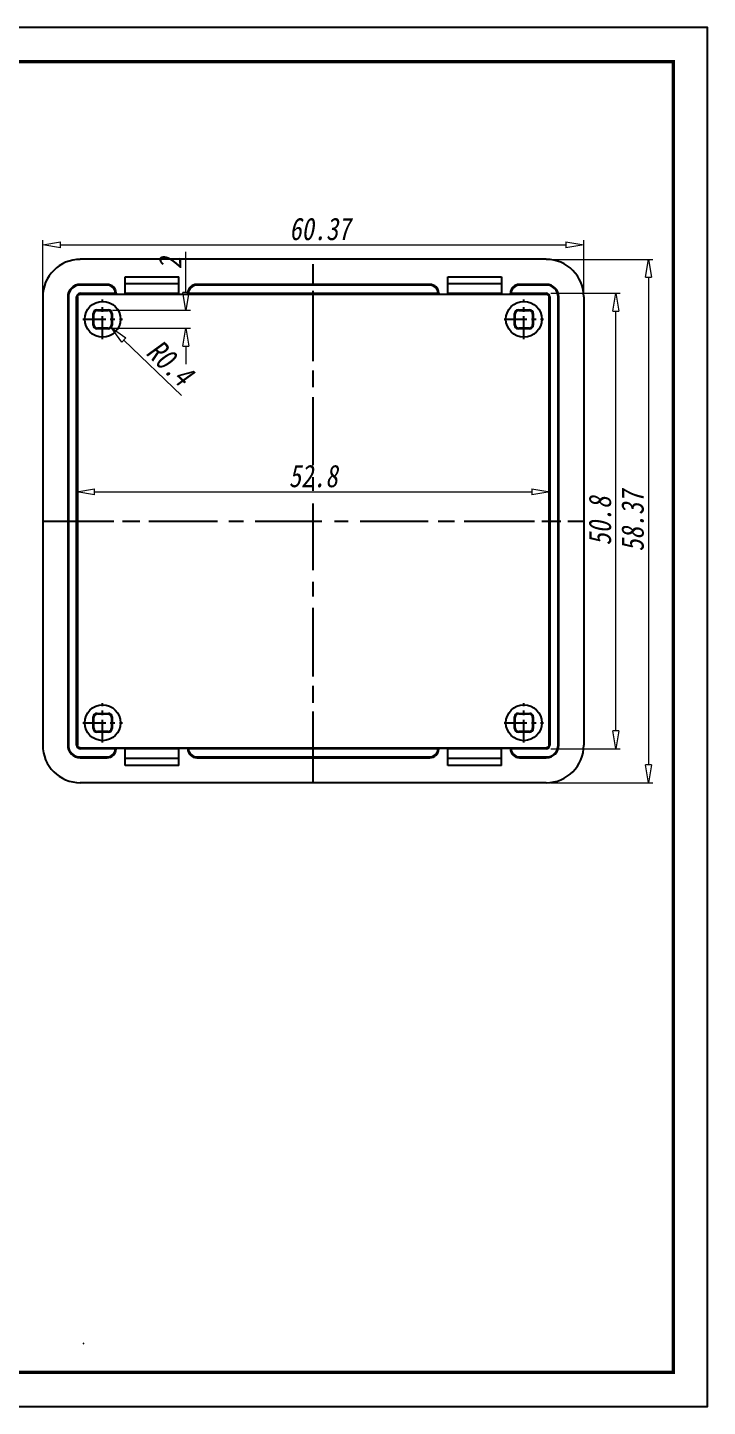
# Model space of a CAD drawing. Header units: millimetres. Extents: x 36 to 257, y 1058 to 1212.
# Drawn here: x 181.5 to 257.4, y 1058.5 to 1212.3 of the extents above; entities that cross this region are included whole.
import ezdxf

# ---------------------------------------------------------------- set-up
doc = ezdxf.new("R2010")
doc.units = ezdxf.units.MM
doc.linetypes.add('CENTER', pattern=[50.8, 31.75, -6.35, 6.35, -6.35])
doc.layers.add('02___PRT_ALL_AXES', color=7, linetype='Continuous')
doc.layers.add('from', color=7, linetype='Continuous')
doc.layers.add('dim', color=82, linetype='Continuous', lineweight=9)
doc.styles.add('wuwei', font='SimSun.ttf', dxfattribs={"width": 0.8, "oblique": 10})
doc.dimstyles.new('wuwei', dxfattribs={"dimtxt": 2.5, "dimasz": 1.5, "dimexe": 0.3, "dimexo": 0.3, "dimgap": 0.5, "dimtad": 1, "dimdsep": 46, "dimtxsty": 'wuwei', "dimblk": 'CLOSEDBLANK', "dimcen": 0, "dimclrd": 42, "dimclre": 40, "dimclrt": 74, "dimazin": 2, "dimtfac": 1, "dimtofl": 0, "dimtmove": 0, "dimatfit": 3, "dimfxl": 1, "dimlwd": 5, "dimlwe": 5, "dimarcsym": 0})

# ---------------------------------------------------------------- blocks, each defined once
blk = doc.blocks.new('_ClosedBlank')
at = {"color": 0, "linetype": 'ByBlock', "lineweight": -2}
for p, q in [((-1, 0.167), (0, 0)), ((-1, 0.167), (-1, -0.167)), ((0, 0), (-1, -0.167))]:
    blk.add_line(p, q, dxfattribs=at)
blk = doc.blocks.new('*D123')
at = {"layer": 'Defpoints', "color": 0}
for p in [(239.8, 1160.5), (187, 1157.25), (239.8, 1157.25)]:
    blk.add_point(p, dxfattribs=at)
at = {"layer": 'dim', "color": 40, "lineweight": 5}
for p, q in [((187, 1157.75), (187, 1161)), ((239.8, 1157.75), (239.8, 1161))]:
    blk.add_line(p, q, dxfattribs=at)
at = {"layer": 'dim', "color": 42, "lineweight": 5}
blk.add_line((189, 1160.5), (237.8, 1160.5), dxfattribs=at)
at = {"layer": 'dim', "color": 42, "lineweight": 5, "xscale": 2, "yscale": 2, "zscale": 2, "rotation": 180}
blk.add_blockref('_ClosedBlank', (187, 1160.5), dxfattribs=at)
at = {"layer": 'dim', "color": 42, "lineweight": 5, "xscale": 2, "yscale": 2, "zscale": 2}
blk.add_blockref('_ClosedBlank', (239.8, 1160.5), dxfattribs=at)
at = {"layer": 'dim', "color": 74, "insert": (213.4, 1162.25), "char_height": 2.5, "attachment_point": 5, "style": 'wuwei'}
blk.add_mtext('52.8', dxfattribs=at)
blk = doc.blocks.new('*D75')
at = {"layer": 'Defpoints', "color": 0}
for p in [(190.5, 1180.75), (199.19, 1180.75), (190.5, 1178.75)]:
    blk.add_point(p, dxfattribs=at)
at = {"layer": 'dim', "color": 42, "lineweight": 5}
for p, q in [((199.19, 1182.75), (199.19, 1187.27)), ((199.19, 1176.75), (199.19, 1174.75))]:
    blk.add_line(p, q, dxfattribs=at)
at = {"layer": 'dim', "color": 40, "lineweight": 5}
for p, q in [((191, 1180.75), (199.69, 1180.75)), ((191, 1178.75), (199.69, 1178.75))]:
    blk.add_line(p, q, dxfattribs=at)
at = {"layer": 'dim', "color": 42, "lineweight": 5, "xscale": 2, "yscale": 2, "zscale": 2}
for p, rotation in [((199.19, 1180.75), 270), ((199.19, 1178.75), 90)]:
    blk.add_blockref('_ClosedBlank', p, dxfattribs=dict(at, rotation=rotation))
at = {"layer": 'dim', "color": 74, "insert": (197.44, 1186.01), "char_height": 2.5, "attachment_point": 5, "rotation": 90, "style": 'wuwei'}
blk.add_mtext('2', dxfattribs=at)
blk = doc.blocks.new('*D76')
at = {"layer": 'Defpoints', "color": 0}
for p in [(243.58, 1188.06), (183.21, 1182.25), (243.58, 1182.24)]:
    blk.add_point(p, dxfattribs=at)
at = {"layer": 'dim', "color": 40, "lineweight": 5}
for p, q in [((183.21, 1182.75), (183.21, 1188.56)), ((243.58, 1182.74), (243.58, 1188.56))]:
    blk.add_line(p, q, dxfattribs=at)
at = {"layer": 'dim', "color": 42, "lineweight": 5}
blk.add_line((185.21, 1188.06), (241.58, 1188.06), dxfattribs=at)
at = {"layer": 'dim', "color": 42, "lineweight": 5, "xscale": 2, "yscale": 2, "zscale": 2, "rotation": 180}
blk.add_blockref('_ClosedBlank', (183.21, 1188.06), dxfattribs=at)
at = {"layer": 'dim', "color": 42, "lineweight": 5, "xscale": 2, "yscale": 2, "zscale": 2}
blk.add_blockref('_ClosedBlank', (243.58, 1188.06), dxfattribs=at)
at = {"layer": 'dim', "color": 74, "insert": (214.14, 1189.81), "char_height": 2.5, "attachment_point": 5, "style": 'wuwei'}
blk.add_mtext('60.37', dxfattribs=at)
blk = doc.blocks.new('*D77')
at = {"layer": 'Defpoints', "color": 0}
for p in [(239.39, 1186.43), (239.39, 1128.06), (250.79, 1128.06)]:
    blk.add_point(p, dxfattribs=at)
at = {"layer": 'dim', "color": 40, "lineweight": 5}
for p, q in [((239.89, 1186.43), (251.29, 1186.43)), ((239.89, 1128.06), (251.29, 1128.06))]:
    blk.add_line(p, q, dxfattribs=at)
at = {"layer": 'dim', "color": 42, "lineweight": 5}
blk.add_line((250.79, 1184.43), (250.79, 1130.06), dxfattribs=at)
at = {"layer": 'dim', "color": 42, "lineweight": 5, "xscale": 2, "yscale": 2, "zscale": 2}
for p, rotation in [((250.79, 1186.43), 90), ((250.79, 1128.06), 270)]:
    blk.add_blockref('_ClosedBlank', p, dxfattribs=dict(at, rotation=rotation))
at = {"layer": 'dim', "color": 74, "insert": (249.04, 1157.25), "char_height": 2.5, "attachment_point": 5, "rotation": 90, "style": 'wuwei'}
blk.add_mtext('58.37', dxfattribs=at)
blk = doc.blocks.new('*D78')
at = {"layer": 'Defpoints', "color": 0}
for p in [(239.4, 1182.65), (247.15, 1182.65), (239.4, 1131.85)]:
    blk.add_point(p, dxfattribs=at)
at = {"layer": 'dim', "color": 40, "lineweight": 5}
for p, q in [((239.9, 1182.65), (247.65, 1182.65)), ((239.9, 1131.85), (247.65, 1131.85))]:
    blk.add_line(p, q, dxfattribs=at)
at = {"layer": 'dim', "color": 42, "lineweight": 5}
blk.add_line((247.15, 1133.85), (247.15, 1180.65), dxfattribs=at)
at = {"layer": 'dim', "color": 42, "lineweight": 5, "xscale": 2, "yscale": 2, "zscale": 2}
for p, rotation in [((247.15, 1182.65), 90), ((247.15, 1131.85), 270)]:
    blk.add_blockref('_ClosedBlank', p, dxfattribs=dict(at, rotation=rotation))
at = {"layer": 'dim', "color": 74, "insert": (245.4, 1157.25), "char_height": 2.5, "attachment_point": 5, "rotation": 90, "style": 'wuwei'}
blk.add_mtext('50.8', dxfattribs=at)
blk = doc.blocks.new('*D79')
at = {"layer": 'Defpoints', "color": 0}
for p in [(190.55, 1179.1), (190.83, 1178.82)]:
    blk.add_point(p, dxfattribs=at)
at = {"layer": 'dim', "color": 42, "lineweight": 5}
blk.add_line((198.7, 1171.24), (192.27, 1177.43), dxfattribs=at)
at = {"layer": 'dim', "color": 42, "lineweight": 5, "xscale": 2, "yscale": 2, "zscale": 2, "rotation": 136.0561019223344}
blk.add_blockref('_ClosedBlank', (190.83, 1178.82), dxfattribs=at)
at = {"layer": 'dim', "color": 74, "insert": (197.42, 1174.9), "char_height": 2.5, "attachment_point": 5, "rotation": 316.0561, "style": 'wuwei'}
blk.add_mtext('R0.4', dxfattribs=at)
blk = doc.blocks.new('*u59')
at = {"color": 7, "linetype": 'Continuous'}
for p, q in [((26, 29.19), (-26, 29.19)), ((-26, 26.32), (-26, 26.4)), ((-23, 26.4), (-26, 26.4)), ((-23.05, 26.32), (-26, 26.32)), ((-23.05, 26.32), (-23, 26.4)), ((-21, 25.32), (-21, 27.25)), ((-21, 27.25), (-15, 27.25)), ((-21, 26.5), (-15, 26.5)), ((-15, 25.32), (-15, 27.25)), ((-13, 26.4), (-12.95, 26.32)), ((13, 26.4), (-13, 26.4)), ((12.95, 26.32), (-12.95, 26.32)), ((12.95, 26.32), (13, 26.4)), ((15, 25.32), (15, 27.25)), ((15, 27.25), (21, 27.25)), ((15, 26.5), (21, 26.5)), ((21, 27.25), (21, 25.32)), ((26, 26.4), (23, 26.4)), ((23, 26.4), (23.05, 26.32)), ((26, 26.32), (23.05, 26.32)), ((26, 26.32), (26, 26.4)), ((-30.19, 25), (-30.19, -25)), ((-27.4, 25), (-27.4, -25)), ((-27.32, 25), (-27.4, 25)), ((-27.32, 25), (-27.32, -25)), ((-26.4, -25), (-26.4, 25)), ((-26.4, 25), (-26.3, 25)), ((-26.3, 25), (-26.3, -25)), ((-26, 25.4), (-26, 25.3)), ((-26, 25.4), (-22.06, 25.4)), ((-26, 25.3), (26, 25.3)), ((-22.03, 25.36), (-22, 25.4)), ((-22.03, 25.36), (-22, 25.32)), ((-22, 25.4), (-22, 25.32)), ((-22, 25.32), (-21, 25.32)), ((-21, 25.4), (-15, 25.4)), ((-15, 25.32), (-14, 25.32)), ((-14, 25.32), (-14, 25.4)), ((-14, 25.4), (-13.97, 25.36)), ((-13.97, 25.36), (-14, 25.32)), ((-13.94, 25.4), (13.94, 25.4)), ((13.97, 25.36), (14, 25.4)), ((13.97, 25.36), (14, 25.32)), ((14, 25.4), (14, 25.32)), ((14, 25.32), (15, 25.32)), ((15, 25.4), (21, 25.4)), ((21, 25.32), (22, 25.32)), ((22, 25.32), (22, 25.4)), ((22, 25.4), (22.03, 25.36)), ((22.03, 25.36), (22, 25.32)), ((22.06, 25.4), (26, 25.4)), ((26, 25.4), (26, 25.3)), ((26.4, 25), (26.3, 25)), ((26.3, 25), (26.3, -25)), ((26.4, 25), (26.4, -25)), ((27.32, 25), (27.4, 25)), ((27.32, -25), (27.32, 25)), ((27.4, -25), (27.4, 25)), ((30.19, 25), (30.19, -25)), ((-24.55, 21.85), (-24.55, 23.15)), ((-24.48, 23.08), (-24.55, 23.15)), ((-24.48, 21.92), (-24.48, 23.08)), ((-24.08, 23.48), (-24.15, 23.55)), ((-24.15, 23.55), (-22.85, 23.55)), ((-24.08, 23.48), (-22.92, 23.48)), ((-22.92, 23.48), (-22.85, 23.55)), ((-22.52, 23.08), (-22.45, 23.15)), ((-22.52, 23.08), (-22.52, 21.92)), ((-22.45, 23.15), (-22.45, 21.85)), ((22.45, 21.85), (22.45, 23.15)), ((22.52, 23.08), (22.45, 23.15)), ((22.52, 21.92), (22.52, 23.08)), ((22.85, 23.55), (24.15, 23.55)), ((22.92, 23.48), (22.85, 23.55)), ((22.92, 23.48), (24.08, 23.48)), ((24.08, 23.48), (24.15, 23.55)), ((24.48, 23.08), (24.55, 23.15)), ((24.48, 23.08), (24.48, 21.92)), ((24.55, 23.15), (24.55, 21.85)), ((-24.48, 21.92), (-24.55, 21.85)), ((-22.52, 21.92), (-22.45, 21.85)), ((22.52, 21.92), (22.45, 21.85)), ((24.48, 21.92), (24.55, 21.85)), ((-24.08, 21.52), (-24.15, 21.45)), ((-22.85, 21.45), (-24.15, 21.45)), ((-22.92, 21.52), (-24.08, 21.52)), ((-22.92, 21.52), (-22.85, 21.45)), ((22.92, 21.52), (22.85, 21.45)), ((24.15, 21.45), (22.85, 21.45)), ((24.08, 21.52), (22.92, 21.52)), ((24.08, 21.52), (24.15, 21.45)), ((-24.08, -21.52), (-24.15, -21.45)), ((-24.15, -21.45), (-22.85, -21.45)), ((-24.08, -21.52), (-22.92, -21.52)), ((-22.92, -21.52), (-22.85, -21.45)), ((22.85, -21.45), (24.15, -21.45)), ((22.92, -21.52), (22.85, -21.45)), ((22.92, -21.52), (24.08, -21.52)), ((24.08, -21.52), (24.15, -21.45)), ((-24.48, -21.92), (-24.55, -21.85)), ((-24.55, -23.15), (-24.55, -21.85)), ((-24.48, -23.08), (-24.48, -21.92)), ((-22.52, -21.92), (-22.45, -21.85)), ((-22.52, -21.92), (-22.52, -23.08)), ((-22.45, -21.85), (-22.45, -23.15)), ((22.52, -21.92), (22.45, -21.85)), ((22.45, -23.15), (22.45, -21.85)), ((22.52, -23.08), (22.52, -21.92)), ((24.48, -21.92), (24.55, -21.85)), ((24.48, -21.92), (24.48, -23.08)), ((24.55, -21.85), (24.55, -23.15)), ((-24.48, -23.08), (-24.55, -23.15)), ((-24.08, -23.48), (-24.15, -23.55)), ((-22.85, -23.55), (-24.15, -23.55)), ((-22.92, -23.48), (-24.08, -23.48)), ((-22.92, -23.48), (-22.85, -23.55)), ((-22.52, -23.08), (-22.45, -23.15)), ((22.52, -23.08), (22.45, -23.15)), ((22.92, -23.48), (22.85, -23.55)), ((24.15, -23.55), (22.85, -23.55)), ((24.08, -23.48), (22.92, -23.48)), ((24.08, -23.48), (24.15, -23.55)), ((24.48, -23.08), (24.55, -23.15)), ((-27.32, -25), (-27.4, -25)), ((-26.4, -25), (-26.3, -25)), ((-26, -25.4), (-26, -25.3)), ((-26, -25.3), (26, -25.3)), ((-22.06, -25.4), (-26, -25.4)), ((-22.03, -25.36), (-22, -25.32)), ((-22, -25.4), (-22.03, -25.36)), ((-22, -25.32), (-21, -25.32)), ((-22, -25.32), (-22, -25.4)), ((-21, -27.25), (-21, -25.32)), ((-15, -25.4), (-21, -25.4)), ((-15, -25.32), (-14, -25.32)), ((-15, -27.25), (-15, -25.32)), ((-13.97, -25.36), (-14, -25.32)), ((-14, -25.4), (-14, -25.32)), ((-13.97, -25.36), (-14, -25.4)), ((13.94, -25.4), (-13.94, -25.4)), ((13.97, -25.36), (14, -25.32)), ((14, -25.4), (13.97, -25.36)), ((14, -25.32), (15, -25.32)), ((14, -25.32), (14, -25.4)), ((15, -27.25), (15, -25.32)), ((21, -25.4), (15, -25.4)), ((21, -25.32), (22, -25.32)), ((21, -27.25), (21, -25.32)), ((22.03, -25.36), (22, -25.32)), ((22, -25.4), (22, -25.32)), ((22.03, -25.36), (22, -25.4)), ((26, -25.4), (22.06, -25.4)), ((26, -25.4), (26, -25.3)), ((26.4, -25), (26.3, -25)), ((27.32, -25), (27.4, -25)), ((-26, -26.32), (-26, -26.4)), ((-26, -26.32), (-23.05, -26.32)), ((-26, -26.4), (-23, -26.4)), ((-23, -26.4), (-23.05, -26.32)), ((-15, -26.5), (-21, -26.5)), ((-15, -27.25), (-21, -27.25)), ((-12.95, -26.32), (-13, -26.4)), ((-13, -26.4), (13, -26.4)), ((-12.95, -26.32), (12.95, -26.32)), ((13, -26.4), (12.95, -26.32)), ((21, -26.5), (15, -26.5)), ((21, -27.25), (15, -27.25)), ((23.05, -26.32), (23, -26.4)), ((23, -26.4), (26, -26.4)), ((23.05, -26.32), (26, -26.32)), ((26, -26.32), (26, -26.4)), ((26, -29.19), (-26, -29.19))]:
    blk.add_line(p, q, dxfattribs=at)
for centre, radius, start, end in [((-26, 25), 1.4, 89.9861, 180.0139), ((-26, 25), 1.32, 89.9856, 180.0144), ((26, 25), 1.4, 359.9861, 90.0139), ((26, 25), 1.32, 359.9856, 90.0144), ((-26, 25), 0.399, 89.9526, 180.0474), ((26, 25), 0.399, 359.9526, 90.0474), ((-26, -25), 1.4, 179.9861, 270.0139), ((-26, -25), 1.32, 179.9856, 270.0144), ((-26, -25), 0.399, 179.9511, 270.0489), ((26, -25), 1.4, 269.9861, 0.0139), ((26, -25), 1.32, 269.9856, 0.0144), ((26, -25), 0.399, 269.9511, 0.0489)]:
    blk.add_arc(centre, radius, start, end, dxfattribs=at)
for centre, major_axis, ratio, start_param, end_param in [((-25.99, 24.99), (-2.97, 2.97), 0.998783, -0.784789, 0.784789), ((25.99, 24.99), (2.97, 2.97), 0.998783, -0.784789, 0.784789), ((-23.05, 25.32), (0.555, 0.832), 0.999505, -0.904125, 0.587716), ((-23, 25.4), (0.555, 0.832), 0.999505, -0.982624, 0.587716), ((-13, 25.4), (-0.555, 0.832), 0.999505, -0.587716, 0.982624), ((-12.95, 25.32), (0.555, -0.832), 0.999505, 2.553877, 4.045718), ((12.95, 25.32), (0.555, 0.832), 0.999505, -0.904125, 0.587716), ((13, 25.4), (0.555, 0.832), 0.999505, -0.982624, 0.587716), ((23, 25.4), (-0.555, 0.832), 0.999505, -0.587716, 0.982624), ((23.05, 25.32), (0.555, -0.832), 0.999505, 2.553877, 4.045718), ((-23.03, 25.36), (1.05, -0.2), 0.43795, 0.40339, 0.481888), ((-12.97, 25.36), (1.05, 0.2), 0.43795, 2.659704, 2.738203), ((12.97, 25.36), (1.05, -0.2), 0.43795, 0.40339, 0.481888), ((23.03, 25.36), (1.05, 0.2), 0.43795, 2.659704, 2.738203), ((-24.15, 23.15), (0.283, -0.283), 0.999695, 2.356347, 3.926839), ((-24.08, 23.08), (0.283, -0.283), 0.999695, 2.356347, 3.926839), ((-22.92, 23.08), (-0.283, -0.283), 0.999695, 2.356347, 3.926839), ((-22.85, 23.15), (0.283, 0.283), 0.999695, -0.785246, 0.785246), ((22.85, 23.15), (0.283, -0.283), 0.999695, 2.356347, 3.926839), ((22.92, 23.08), (0.283, -0.283), 0.999695, 2.356347, 3.926839), ((24.08, 23.08), (-0.283, -0.283), 0.999695, 2.356347, 3.926839), ((24.15, 23.15), (0.283, 0.283), 0.999695, -0.785246, 0.785246), ((-24.15, 21.85), (0.283, 0.283), 0.999695, -3.926839, -2.356347), ((-24.08, 21.92), (0.283, 0.283), 0.999695, 2.356347, 3.926839), ((-22.92, 21.92), (-0.283, 0.283), 0.999695, 2.356347, 3.926839), ((-22.85, 21.85), (0.283, -0.283), 0.999695, -0.785246, 0.785246), ((22.85, 21.85), (0.283, 0.283), 0.999695, -3.926839, -2.356347), ((22.92, 21.92), (0.283, 0.283), 0.999695, 2.356347, 3.926839), ((24.08, 21.92), (-0.283, 0.283), 0.999695, 2.356347, 3.926839), ((24.15, 21.85), (0.283, -0.283), 0.999695, -0.785246, 0.785246), ((-24.15, -21.85), (-0.283, 0.283), 0.999695, -0.785246, 0.785246), ((-24.08, -21.92), (0.283, -0.283), 0.999695, 2.356347, 3.926839), ((-22.92, -21.92), (-0.283, -0.283), 0.999695, 2.356347, 3.926839), ((-22.85, -21.85), (0.283, 0.283), 0.999695, -0.785246, 0.785246), ((22.85, -21.85), (-0.283, 0.283), 0.999695, -0.785246, 0.785246), ((22.92, -21.92), (0.283, -0.283), 0.999695, 2.356347, 3.926839), ((24.08, -21.92), (-0.283, -0.283), 0.999695, 2.356347, 3.926839), ((24.15, -21.85), (0.283, 0.283), 0.999695, -0.785246, 0.785246), ((-24.15, -23.15), (0.283, 0.283), 0.999695, -3.926839, -2.356347), ((-24.08, -23.08), (0.283, 0.283), 0.999695, 2.356347, 3.926839), ((-22.92, -23.08), (-0.283, 0.283), 0.999695, 2.356347, 3.926839), ((-22.85, -23.15), (-0.283, 0.283), 0.999695, -3.926839, -2.356347), ((22.85, -23.15), (0.283, 0.283), 0.999695, -3.926839, -2.356347), ((22.92, -23.08), (0.283, 0.283), 0.999695, 2.356347, 3.926839), ((24.08, -23.08), (-0.283, 0.283), 0.999695, 2.356347, 3.926839), ((24.15, -23.15), (-0.283, 0.283), 0.999695, -3.926839, -2.356347), ((-25.99, -24.99), (-2.97, -2.97), 0.998783, -0.784789, 0.784789), ((-23.05, -25.32), (-0.555, 0.832), 0.999505, 2.553877, 4.045718), ((-23, -25.4), (-0.555, 0.832), 0.999505, -3.729308, -2.158969), ((-23.03, -25.36), (1.05, 0.2), 0.43795, -0.481888, -0.40339), ((-13, -25.4), (0.555, 0.832), 0.999505, -4.124217, -2.553877), ((-12.97, -25.36), (1.05, -0.2), 0.43795, -2.738203, -2.659704), ((-12.95, -25.32), (-0.555, -0.832), 0.999505, -0.904125, 0.587716), ((12.95, -25.32), (-0.555, 0.832), 0.999505, 2.553877, 4.045718), ((13, -25.4), (-0.555, 0.832), 0.999505, -3.729308, -2.158969), ((12.97, -25.36), (1.05, 0.2), 0.43795, -0.481888, -0.40339), ((23, -25.4), (0.555, 0.832), 0.999505, -4.124217, -2.553877), ((23.03, -25.36), (1.05, -0.2), 0.43795, -2.738203, -2.659704), ((23.05, -25.32), (-0.555, -0.832), 0.999505, -0.904125, 0.587716), ((25.99, -24.99), (2.97, -2.97), 0.998783, -0.784789, 0.784789)]:
    blk.add_ellipse(centre, major_axis=major_axis, ratio=ratio, start_param=start_param, end_param=end_param, dxfattribs=at)
for points, start_tangent, end_tangent in [([(-26.3, 25), (-26.29, 25.04), (-26.29, 25.07), (-26.27, 25.11), (-26.26, 25.15), (-26.23, 25.18), (-26.21, 25.21), (-26.18, 25.24), (-26.14, 25.26), (-26.11, 25.27), (-26.08, 25.29), (-26.05, 25.29), (-26.02, 25.3), (-26, 25.3)], (0, 1), (1, 0)), ([(26, 25.3), (26.04, 25.29), (26.07, 25.29), (26.11, 25.27), (26.15, 25.26), (26.18, 25.23), (26.21, 25.21), (26.24, 25.18), (26.26, 25.14), (26.27, 25.11), (26.29, 25.08), (26.29, 25.05), (26.3, 25.02), (26.3, 25)], (1, 0), (0, -1)), ([(-26, -25.3), (-26.04, -25.29), (-26.07, -25.29), (-26.11, -25.27), (-26.15, -25.26), (-26.18, -25.23), (-26.21, -25.21), (-26.24, -25.18), (-26.26, -25.14), (-26.27, -25.11), (-26.29, -25.08), (-26.29, -25.05), (-26.3, -25.02), (-26.3, -25)], (-1, 0), (0, 1)), ([(26.3, -25), (26.29, -25.04), (26.29, -25.07), (26.27, -25.11), (26.26, -25.15), (26.23, -25.18), (26.21, -25.21), (26.18, -25.24), (26.14, -25.26), (26.11, -25.27), (26.08, -25.29), (26.05, -25.29), (26.02, -25.3), (26, -25.3)], (0, -1), (-1, 0))]:
    blk.add_spline(points, degree=3, dxfattribs=dict(at, start_tangent=start_tangent, end_tangent=end_tangent))
at = {"layer": '02___PRT_ALL_AXES', "color": 1, "linetype": 'CENTER', "ltscale": 0.233483}
for p, q in [((0, -29.19), (0, 29.19)), ((-30.19, 0), (30.19, 0))]:
    blk.add_line(p, q, dxfattribs=at)
at = {"layer": '02___PRT_ALL_AXES', "color": 1, "linetype": 'CENTER', "ltscale": 0.08}
for p, q in [((-23.5, 20.3), (-23.5, 24.7)), ((23.5, 20.3), (23.5, 24.7)), ((-25.7, 22.5), (-21.3, 22.5)), ((21.3, 22.5), (25.7, 22.5)), ((-23.5, -24.7), (-23.5, -20.3)), ((23.5, -24.7), (23.5, -20.3)), ((-25.7, -22.5), (-21.3, -22.5)), ((21.3, -22.5), (25.7, -22.5))]:
    blk.add_line(p, q, dxfattribs=at)
at = {"layer": '02___PRT_ALL_AXES', "color": 7, "linetype": 'Continuous'}
for centre in [(-23.5, 22.5), (23.5, 22.5), (-23.5, -22.5), (23.5, -22.5)]:
    blk.add_circle(centre, 2, dxfattribs=at)

msp = doc.modelspace()

# ---------------------------------------------------------------- linework, layer by layer
at = {"color": 1, "linetype": 'CENTER', "ltscale": 0.228}
for p, q in [((213.397, 1128.747), (213.397, 1185.747)), ((213.397, 1128.747), (213.397, 1185.747)), ((183.897, 1157.247), (242.897, 1157.247)), ((183.897, 1157.247), (242.897, 1157.247))]:
    msp.add_line(p, q, dxfattribs=at)
at = {"layer": '02___PRT_ALL_AXES', "color": 1, "linetype": 'CENTER', "ltscale": 0.08}
for p, q in [((189.897, 1177.547), (189.897, 1181.947)), ((236.897, 1177.547), (236.897, 1181.947)), ((187.697, 1179.747), (192.097, 1179.747)), ((234.697, 1179.747), (239.097, 1179.747)), ((189.897, 1132.547), (189.897, 1136.947)), ((236.897, 1132.547), (236.897, 1136.947)), ((187.697, 1134.747), (192.097, 1134.747)), ((234.697, 1134.747), (239.097, 1134.747))]:
    msp.add_line(p, q, dxfattribs=at)
at = {"layer": 'from'}
for p, q in [((187.832, 1065.465), (187.735, 1065.542)), ((253.563, 1062.305), (183.937, 1062.305))]:
    msp.add_line(p, q, dxfattribs=at)
msp.add_lwpolyline([(36.062, 1058.491), (257.377, 1058.491), (257.377, 1212.285), (36.062, 1212.285)], close=True, dxfattribs=at)
at = {"layer": 'from', "const_width": 0.381}
msp.add_lwpolyline([(39.876, 1062.305), (39.876, 1208.471), (253.563, 1208.471), (253.563, 1062.305), (39.876, 1062.305)], dxfattribs=at)

# ---------------------------------------------------------------- block references
at = {"color": 7}
msp.add_blockref('*u59', (213.397, 1157.247), dxfattribs=at)

# ---------------------------------------------------------------- dimensions: what is measured, and where the dimension line sits
at = {"layer": 'dim', "color": 7}
dim = msp.add_linear_dim(base=(243.582, 1188.064), p1=(183.211, 1182.249), p2=(243.582, 1182.245), dimstyle='wuwei', override={"dimasz": 2, "dimexe": 0.49975, "dimexo": 0.49975, "dimgap": 0.49975}, dxfattribs=at)
dim.commit()
dim.dimension.update_dxf_attribs({"geometry": '*D76', "text_midpoint": (214.138, 1188.064), "dimtype": 160})
dim = msp.add_linear_dim(base=(199.189, 1180.747), p1=(190.497, 1178.747), p2=(190.497, 1180.747), angle=90, dimstyle='wuwei', override={"dimasz": 2, "dimexe": 0.49975, "dimexo": 0.49975, "dimgap": 0.49975}, dxfattribs=at)
dim.commit()
dim.dimension.update_dxf_attribs({"geometry": '*D75', "text_midpoint": (197.439, 1186.008)})
for base, p1, p2, picture, middle in [((250.794, 1128.061), (239.395, 1186.432), (239.395, 1128.061), '*D77', (250.794, 1157.247)), ((247.147, 1182.645), (239.396, 1131.848), (239.396, 1182.645), '*D78', (247.147, 1157.247))]:
    dim = msp.add_linear_dim(base=base, p1=p1, p2=p2, angle=90, dimstyle='wuwei', override={"dimasz": 2, "dimexe": 0.49975, "dimexo": 0.49975, "dimgap": 0.49975}, dxfattribs=at)
    dim.commit()
    dim.dimension.update_dxf_attribs({"geometry": picture, "text_midpoint": middle, "dimtype": 160})
dim = msp.add_radius_dim(center=(190.547, 1179.097), mpoint=(190.835, 1178.819), dimstyle='wuwei', override={"dimasz": 2, "dimexe": 0.49975, "dimexo": 0.49975, "dimgap": 0.49975}, dxfattribs=at)
dim.commit()
dim.dimension.update_dxf_attribs({"geometry": '*D79', "text_midpoint": (197.419, 1174.903)})
dim = msp.add_linear_dim(base=(239.796, 1160.497), p1=(186.998, 1157.247), p2=(239.796, 1157.247), dimstyle='wuwei', override={"dimasz": 2, "dimexe": 0.49975, "dimexo": 0.49975, "dimgap": 0.49975}, dxfattribs=at)
dim.commit()
dim.dimension.update_dxf_attribs({"geometry": '*D123', "text_midpoint": (213.397, 1162.247)})

doc.saveas('drawing.dxf')
